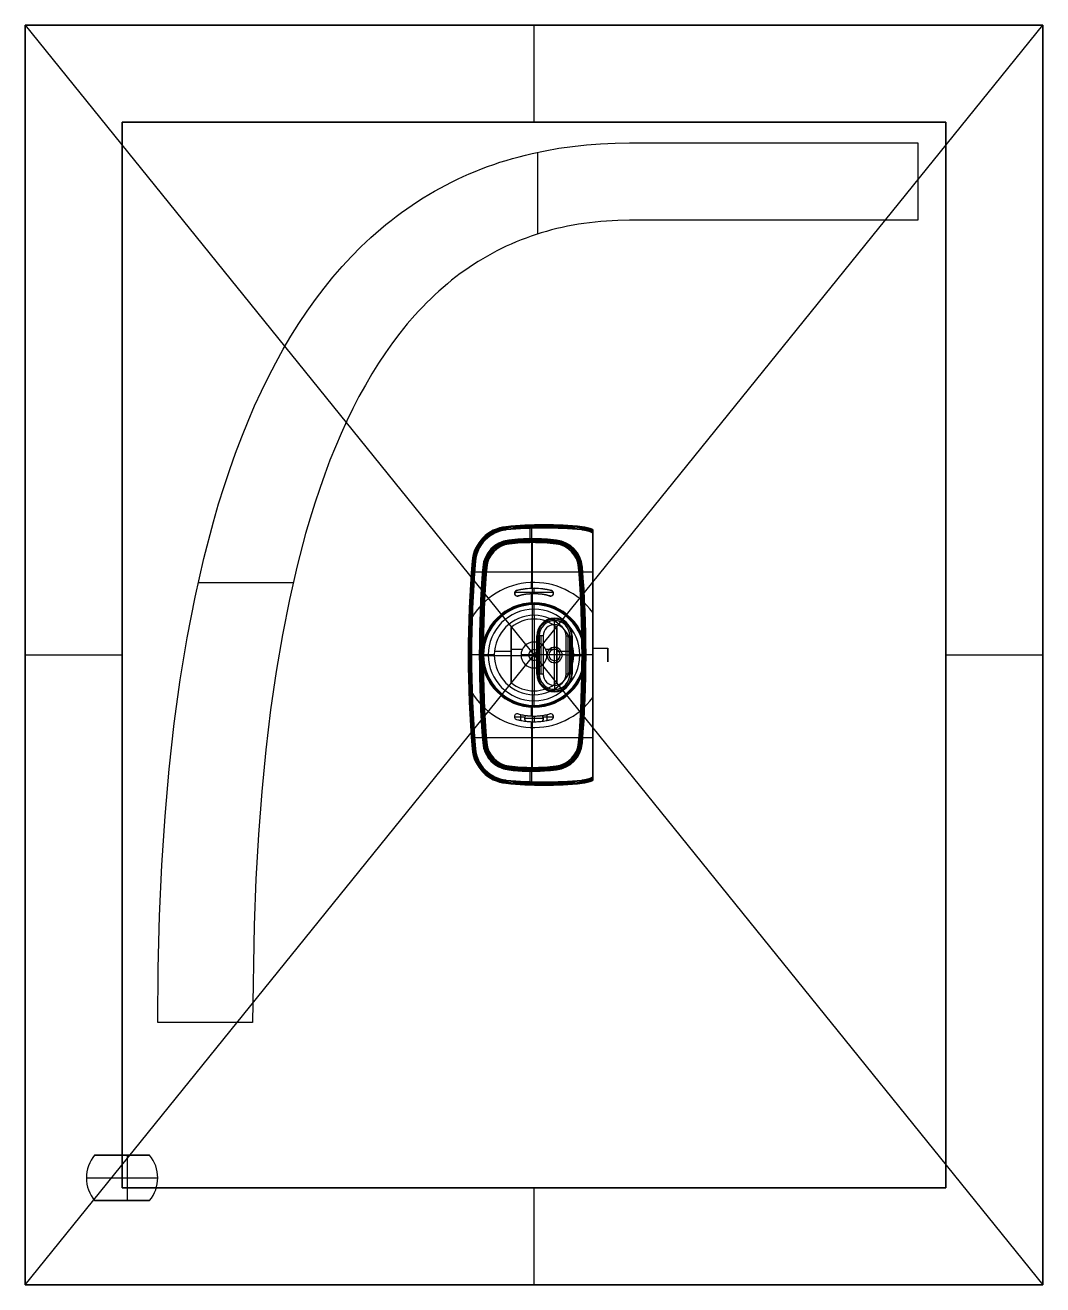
# Model space of a CAD drawing. Extents: x -4423 to 2541, y -1262 to 980.
# Drawn here: x 1529.6 to 1796.3, y -408.1 to -77.9 of the extents above; entities that cross this region are included whole.
import ezdxf

# ---------------------------------------------------------------- set-up
doc = ezdxf.new("R2010")
doc.units = 0
doc.layers.add('CAMERA', color=7, linetype='CONTINUOUS')
doc.layers.add('DEFAULT', color=7, linetype='CONTINUOUS')

msp = doc.modelspace()

# ---------------------------------------------------------------- linework, layer by layer
at = {"layer": 'CAMERA'}
for p, q in [((1763.55, -108.77, 108.93), (1763.55, -129.05, 108.93)), ((1663.94, -132.62, 108.93), (1663.94, -111.2, 108.93)), ((1599.81, -224.04, 108.93), (1574.94, -224.04, 108.93)), ((1678.34, -241.21, 212.55), (1682.33, -241.21, 212.55)), ((1678.34, -243, 183.59), (1678.34, -243, 241.51)), ((1589.19, -339.32, 108.93), (1564.33, -339.32, 108.93))]:
    msp.add_line(p, q, dxfattribs=at)
at = {"layer": 'CAMERA', "color": 253}
for p, q in [((1661.69, -209.82, 217.53), (1661.69, -209.32, 217.53)), ((1661.69, -209.59, 207.53), (1661.69, -209.32, 207.53)), ((1661.95, -212.52, 217.53), (1661.95, -209.82, 217.53)), ((1662.42, -224.01, 207.53), (1662.42, -209.56, 207.53)), ((1678.34, -210.07, 212.53), (1678.34, -275.93, 212.53)), ((1678.34, -211.02, 217.53), (1678.34, -210.47, 217.53)), ((1678.34, -210.76, 207.53), (1678.34, -210.47, 207.53)), ((1678.34, -231.86, 207.53), (1678.34, -210.76, 207.53)), ((1678.34, -274.98, 217.53), (1678.34, -211.02, 217.53)), ((1656.36, -213.13, 217.76), (1656.42, -213.66, 223.8)), ((1662.59, -213.3, 223.8), (1662.59, -212.77, 217.76)), ((1662.59, -272.45, 224.03), (1662.59, -213.55, 224.03)), ((1668.82, -213.13, 217.76), (1668.76, -213.66, 223.8)), ((1649.77, -219.97, 217.76), (1650.3, -220.01, 223.8)), ((1675.41, -219.97, 217.76), (1674.88, -220.01, 223.8)), ((1678.34, -221.26, 207.53), (1647.15, -221.26, 207.53)), ((1662.27, -225.51, 207.53), (1662.27, -224.01, 207.53)), ((1657.83, -226.83, 207.78), (1657.83, -226.83, 207.53)), ((1657.88, -226.83, 207.53), (1657.88, -226.83, 207.78)), ((1667.99, -226.62, 207.53), (1657.91, -226.62, 207.53)), ((1658.14, -226.28, 207.78), (1658.07, -226.28, 207.78)), ((1658.38, -226.11, 207.78), (1658.38, -226.11, 207.53)), ((1658.39, -226.16, 207.78), (1658.39, -226.16, 207.53)), ((1658.58, -227.53, 207.53), (1658.58, -227.53, 207.78)), ((1658.58, -227.58, 207.53), (1658.58, -227.58, 207.78)), ((1658.76, -227.51, 207.53), (1658.76, -227.51, 207.78)), ((1658.77, -227.56, 207.53), (1658.77, -227.56, 207.78)), ((1662.27, -229.32, 207.53), (1662.27, -227.01, 207.53)), ((1662.95, -225.5, 207.78), (1662.95, -225.55, 207.78)), ((1662.95, -225.5, 207.78), (1662.95, -225.5, 207.53)), ((1662.95, -225.55, 207.53), (1662.95, -225.55, 207.78)), ((1662.95, -226.95, 207.53), (1662.95, -225.55, 207.53)), ((1662.95, -226.95, 207.78), (1662.95, -226.95, 207.53)), ((1662.95, -226.95, 207.78), (1662.95, -227, 207.78)), ((1662.95, -227, 207.78), (1662.95, -227, 207.53)), ((1667.13, -227.56, 207.78), (1667.13, -227.56, 207.53)), ((1667.14, -227.51, 207.78), (1667.14, -227.51, 207.53)), ((1667.33, -227.53, 207.53), (1667.33, -227.53, 207.78)), ((1667.33, -227.58, 207.53), (1667.33, -227.58, 207.78)), ((1667.51, -226.16, 207.78), (1667.51, -226.16, 207.53)), ((1667.52, -226.11, 207.53), (1667.52, -226.11, 207.78)), ((1667.83, -226.28, 207.78), (1667.76, -226.28, 207.78)), ((1668.03, -226.83, 207.53), (1668.03, -226.83, 207.78)), ((1668.08, -226.83, 207.78), (1668.08, -226.83, 207.53)), ((1662.95, -229.3, 207.53), (1662.95, -229.55, 207.78)), ((1662.95, -229.8, 207.53), (1662.95, -229.55, 207.78)), ((1662.95, -231, 207.53), (1662.95, -229.8, 207.53)), ((1662.95, -232.6, 207.53), (1662.95, -231, 207.53)), ((1662.95, -232.6, 207.53), (1662.95, -232.6, 207.78)), ((1662.95, -232.6, 207.78), (1662.95, -233.6, 207.78)), ((1662.95, -233.6, 209.05), (1662.95, -233.6, 207.78)), ((1662.95, -233.6, 209.05), (1662.95, -239.6, 209.05)), ((1668.34, -233.6, 223.78), (1668.34, -233.6, 219.03)), ((1668.34, -234, 219.03), (1668.34, -233.6, 219.03)), ((1668.34, -234, 223.83), (1668.34, -234, 219.03)), ((1668.34, -235, 224.83), (1668.34, -234, 223.83)), ((1678.34, -254.14, 207.53), (1678.34, -231.86, 207.53)), ((1656.95, -235.76, 207.78), (1656.95, -250.24, 207.78)), ((1656.95, -235.76, 207.78), (1656.95, -235.76, 209.05)), ((1656.95, -250.24, 209.05), (1656.95, -235.76, 209.05)), ((1656.95, -235.76, 208.41), (1656.95, -250.24, 208.41)), ((1668.34, -241, 224.83), (1668.34, -235, 224.83)), ((1668.95, -250.24, 207.78), (1668.95, -235.76, 207.78)), ((1668.95, -235.76, 209.05), (1668.95, -235.76, 207.78)), ((1668.95, -235.76, 209.05), (1668.95, -250.24, 209.05)), ((1668.95, -235.76, 208.41), (1668.95, -250.24, 208.41)), ((1662.95, -239.6, 209.05), (1662.95, -239.6, 209.55)), ((1662.95, -239.6, 209.55), (1662.95, -241.6, 209.55)), ((1663.69, -248, 224.03), (1663.69, -238, 224.03)), ((1663.94, -238, 219.03), (1663.94, -238, 223.78)), ((1663.94, -238, 219.03), (1663.94, -248, 219.03)), ((1663.94, -248, 223.78), (1663.94, -238, 223.78)), ((1663.94, -238, 221.41), (1663.94, -248, 221.41)), ((1664.34, -248, 219.03), (1664.34, -238, 219.03)), ((1664.34, -238, 219.03), (1664.34, -238, 223.83)), ((1664.34, -238, 223.83), (1664.34, -248, 223.83)), ((1665.34, -238, 224.83), (1664.34, -238, 223.83)), ((1664.34, -238, 221.43), (1664.34, -248, 221.43)), ((1664.84, -248, 224.33), (1664.84, -238, 224.33)), ((1665.34, -238, 224.83), (1665.34, -248, 224.83)), ((1668.34, -241, 229.83), (1668.34, -241, 224.83)), ((1668.34, -241.5, 229.83), (1668.34, -241, 229.83)), ((1671.34, -248, 224.83), (1671.34, -238, 224.83)), ((1671.34, -238, 224.83), (1672.34, -238, 223.83)), ((1671.84, -238, 224.33), (1671.84, -248, 224.33)), ((1672.34, -238, 219.03), (1672.34, -248, 219.03)), ((1672.34, -238, 223.83), (1672.34, -238, 219.03)), ((1672.34, -248, 223.83), (1672.34, -238, 223.83)), ((1672.34, -248, 221.43), (1672.34, -238, 221.43)), ((1672.74, -248, 219.03), (1672.74, -238, 219.03)), ((1672.74, -238, 223.78), (1672.74, -248, 223.78)), ((1672.74, -238, 219.03), (1672.74, -238, 223.78)), ((1672.74, -238, 221.41), (1672.74, -248, 221.41)), ((1672.99, -238, 224.03), (1672.99, -248, 224.03)), ((1646.34, -243.13, 207.53), (1646.08, -243.13, 207.53)), ((1646.58, -243.25, 217.53), (1646.08, -243.25, 217.53)), ((1649.25, -243, 207.53), (1646.34, -243, 207.53)), ((1648.61, -243, 217.53), (1646.58, -243, 217.53)), ((1649.39, -243, 223.8), (1648.86, -243, 217.76)), ((1649.5, -243, 207.78), (1649.25, -243, 207.53)), ((1649.75, -243, 207.53), (1649.5, -243, 207.78)), ((1663.69, -243.18, 224.03), (1649.64, -243.18, 224.03)), ((1650.95, -243, 207.53), (1649.75, -243, 207.53)), ((1652.55, -243, 207.53), (1650.95, -243, 207.53)), ((1652.55, -243, 207.78), (1652.55, -243, 207.53)), ((1656.95, -242.09, 207.78), (1652.59, -242.09, 207.78)), ((1659.85, -241.59, 209.05), (1656.95, -241.59, 209.05)), ((1656.95, -243, 209.05), (1656.95, -243, 207.78)), ((1659.55, -243, 209.55), (1659.55, -243, 209.05)), ((1661.55, -243, 209.55), (1659.55, -243, 209.55)), ((1661.55, -243, 213.55), (1661.55, -243, 209.55)), ((1664.35, -243, 213.55), (1661.55, -243, 213.55)), ((1662.95, -241.6, 209.55), (1662.95, -241.6, 213.55)), ((1662.95, -241.6, 213.55), (1662.95, -244.4, 213.55)), ((1664.34, -243, 219.03), (1663.94, -243, 219.03)), ((1663.94, -243, 223.78), (1663.94, -243, 219.03)), ((1664.34, -243, 219.03), (1664.34, -243, 223.83)), ((1665.34, -243, 224.83), (1664.34, -243, 223.83)), ((1664.35, -243, 213.55), (1664.35, -243, 209.55)), ((1666.35, -243, 209.55), (1664.35, -243, 209.55)), ((1666.34, -243, 224.83), (1665.34, -243, 224.83)), ((1668.95, -241.59, 209.05), (1666.05, -241.59, 209.05)), ((1666.34, -243, 229.83), (1666.34, -243, 224.83)), ((1666.84, -243, 229.83), (1666.34, -243, 229.83)), ((1666.35, -243, 209.55), (1666.35, -243, 209.05)), ((1666.84, -243, 247.53), (1666.84, -243, 229.83)), ((1669.84, -243, 247.53), (1666.84, -243, 247.53)), ((1668.34, -241.5, 247.53), (1668.34, -241.5, 229.83)), ((1668.34, -244.5, 247.53), (1668.34, -241.5, 247.53)), ((1673.31, -242.09, 207.78), (1668.95, -242.09, 207.78)), ((1668.95, -243, 207.78), (1668.95, -243, 209.05)), ((1670.34, -243, 229.83), (1669.84, -243, 229.83)), ((1669.84, -243, 247.53), (1669.84, -243, 229.83)), ((1671.34, -243, 224.83), (1670.34, -243, 224.83)), ((1670.34, -243, 229.83), (1670.34, -243, 224.83)), ((1671.34, -243, 224.83), (1672.34, -243, 223.83)), ((1672.74, -243, 219.03), (1672.34, -243, 219.03)), ((1672.34, -243, 223.83), (1672.34, -243, 219.03)), ((1672.74, -243, 219.03), (1672.74, -243, 223.78)), ((1675.54, -243.18, 224.03), (1672.99, -243.18, 224.03)), ((1673.35, -243, 207.78), (1673.35, -243, 207.53)), ((1674.95, -243, 207.53), (1673.35, -243, 207.53)), ((1676.15, -243, 207.53), (1674.95, -243, 207.53)), ((1675.79, -243, 223.8), (1676.32, -243, 217.76)), ((1676.15, -243, 207.53), (1676.4, -243, 207.78)), ((1676.4, -243, 207.78), (1676.65, -243, 207.53)), ((1678.34, -243, 217.53), (1676.57, -243, 217.53)), ((1678.34, -243, 207.53), (1676.65, -243, 207.53)), ((1678.34, -243, 217.53), (1678.34, -243, 207.53)), ((1662.95, -244.4, 213.55), (1662.95, -244.4, 209.55)), ((1662.95, -244.4, 209.55), (1662.95, -246.4, 209.55)), ((1662.95, -246.4, 209.55), (1662.95, -246.4, 209.05)), ((1662.95, -246.4, 209.05), (1662.95, -252.4, 209.05)), ((1668.34, -244.5, 229.83), (1668.34, -244.5, 247.53)), ((1668.34, -245, 229.83), (1668.34, -244.5, 229.83)), ((1668.34, -245, 224.83), (1668.34, -245, 229.83)), ((1668.34, -251, 224.83), (1668.34, -245, 224.83)), ((1656.95, -250.24, 209.05), (1656.95, -250.24, 207.78)), ((1663.94, -248, 223.78), (1663.94, -248, 219.03)), ((1664.34, -248, 223.83), (1664.34, -248, 219.03)), ((1665.34, -248, 224.83), (1664.34, -248, 223.83)), ((1668.95, -250.24, 207.78), (1668.95, -250.24, 209.05)), ((1672.34, -248, 223.83), (1671.34, -248, 224.83)), ((1672.34, -248, 219.03), (1672.34, -248, 223.83)), ((1672.74, -248, 223.78), (1672.74, -248, 219.03)), ((1662.95, -252.4, 207.78), (1662.95, -252.4, 209.05)), ((1662.95, -252.4, 207.78), (1662.95, -253.4, 207.78)), ((1662.95, -253.4, 207.78), (1662.95, -253.4, 207.53)), ((1662.95, -255, 207.53), (1662.95, -253.4, 207.53)), ((1668.34, -251, 224.83), (1668.34, -252, 223.83)), ((1668.34, -252, 223.83), (1668.34, -252, 219.03)), ((1668.34, -252.4, 219.03), (1668.34, -252, 219.03)), ((1668.34, -252.4, 219.03), (1668.34, -252.4, 223.78)), ((1678.34, -275.24, 207.53), (1678.34, -254.14, 207.53)), ((1662.27, -258.99, 207.53), (1662.27, -256.68, 207.53)), ((1662.95, -256.2, 207.53), (1662.95, -255, 207.53)), ((1662.95, -256.45, 207.78), (1662.95, -256.2, 207.53)), ((1662.95, -256.45, 207.78), (1662.95, -256.7, 207.53)), ((1657.83, -259.17, 207.78), (1657.83, -259.17, 207.53)), ((1660.53, -259.33, 207.78), (1657.84, -259.33, 207.78)), ((1658.38, -259.89, 207.78), (1658.38, -259.89, 207.53)), ((1658.58, -258.42, 207.78), (1658.58, -258.42, 207.53)), ((1658.77, -258.44, 207.78), (1658.77, -258.44, 207.53)), ((1659.47, -260.15, 207.78), (1659.47, -258.62, 207.78)), ((1660.45, -259.66, 208.03), (1660.45, -259.66, 207.78)), ((1665.45, -259.67, 208.03), (1660.45, -259.67, 208.03)), ((1661.12, -260.4, 208.03), (1661.12, -260.4, 207.78)), ((1661.2, -258.91, 208.03), (1661.2, -258.91, 207.78)), ((1661.28, -258.91, 208.03), (1661.28, -258.91, 207.78)), ((1662.27, -261.99, 207.53), (1662.27, -260.49, 207.53)), ((1662.95, -259, 208.03), (1662.95, -259, 207.53)), ((1662.95, -259, 208.03), (1662.95, -260.5, 208.03)), ((1662.95, -260.5, 207.53), (1662.95, -260.5, 208.03)), ((1664.62, -258.91, 207.78), (1664.62, -258.91, 208.03)), ((1664.7, -258.91, 208.03), (1664.7, -258.91, 207.78)), ((1664.78, -260.4, 207.78), (1664.78, -260.4, 208.03)), ((1668.06, -259.33, 207.78), (1665.37, -259.33, 207.78)), ((1665.45, -259.66, 208.03), (1665.45, -259.66, 207.78)), ((1666.43, -260.15, 207.78), (1666.43, -258.62, 207.78)), ((1667.13, -258.44, 207.53), (1667.13, -258.44, 207.78)), ((1667.33, -258.42, 207.78), (1667.33, -258.42, 207.53)), ((1667.52, -259.89, 207.53), (1667.52, -259.89, 207.78)), ((1668.08, -259.17, 207.78), (1668.08, -259.17, 207.53)), ((1662.42, -276.44, 207.53), (1662.42, -261.99, 207.53)), ((1678.34, -264.74, 207.53), (1647.15, -264.74, 207.53)), ((1649.77, -266.03, 217.76), (1650.3, -265.99, 223.8)), ((1675.41, -266.03, 217.76), (1674.88, -265.99, 223.8)), ((1656.42, -272.34, 223.8), (1656.36, -272.87, 217.76)), ((1661.95, -276.18, 217.53), (1661.95, -273.48, 217.53)), ((1662.59, -272.7, 223.8), (1662.59, -273.23, 217.76)), ((1668.82, -272.87, 217.76), (1668.76, -272.34, 223.8)), ((1661.69, -276.68, 217.53), (1661.69, -276.18, 217.53)), ((1661.69, -276.68, 207.53), (1661.69, -276.41, 207.53)), ((1678.34, -275.53, 217.53), (1678.34, -274.98, 217.53)), ((1678.34, -275.53, 207.53), (1678.34, -275.24, 207.53))]:
    msp.add_line(p, q, dxfattribs=at)
at = {"layer": 'CAMERA', "extrusion": (1, 0, 0)}
msp.add_lwpolyline([(-77.91, -15.86), (-78.08, 21.17), (-78.49, 34.05), (-79.13, 46.52), (-80.02, 58.56), (-81.14, 70.18), (-82.5, 81.38), (-84.1, 92.15), (-85.94, 102.51), (-88.02, 112.43), (-90.33, 121.94), (-91.58, 126.54), (-92.89, 131.03), (-94.25, 135.41), (-95.68, 139.69), (-97.16, 143.86), (-98.71, 147.93), (-100.31, 151.89), (-101.98, 155.75), (-103.7, 159.5), (-105.49, 163.14), (-107.33, 166.68), (-109.23, 170.11), (-111.19, 173.44), (-113.22, 176.66), (-115.3, 179.78), (-117.44, 182.79), (-119.64, 185.69), (-121.9, 188.49), (-124.22, 191.19), (-126.6, 193.77), (-129.04, 196.26), (-131.54, 198.63), (-134.1, 200.9), (-135.4, 202), (-136.71, 203.07), (-138.05, 204.11), (-139.39, 205.13), (-140.75, 206.12), (-142.13, 207.08), (-143.52, 208.02), (-144.93, 208.93), (-146.35, 209.82), (-147.78, 210.68), (-149.23, 211.51), (-150.7, 212.31), (-152.18, 213.09), (-153.67, 213.84), (-155.18, 214.57), (-156.71, 215.27), (-158.25, 215.94), (-159.8, 216.59), (-161.37, 217.21), (-162.96, 217.81), (-164.56, 218.37), (-166.17, 218.91), (-169.45, 219.92), (-172.78, 220.82), (-176.17, 221.61), (-179.63, 222.3), (-183.14, 222.88), (-186.71, 223.35), (-190.34, 223.72), (-194.03, 223.99), (-197.78, 224.14), (-201.59, 224.2), (-273.95, 224.2, 0.414214), (-277.12, 221.03), (-277.12, 207.1, 0.414214), (-273.95, 203.92), (-201.59, 203.92), (-200.06, 203.9), (-198.55, 203.86), (-197.05, 203.8), (-195.55, 203.7), (-194.07, 203.58), (-192.61, 203.43), (-191.15, 203.26), (-189.71, 203.06), (-188.28, 202.83), (-186.85, 202.57), (-185.45, 202.29), (-184.05, 201.98), (-182.67, 201.65), (-181.29, 201.29), (-179.93, 200.9), (-178.58, 200.48), (-177.25, 200.04), (-175.92, 199.57), (-174.61, 199.07), (-173.31, 198.55), (-172.02, 198), (-170.74, 197.42), (-169.47, 196.82), (-168.22, 196.19), (-166.98, 195.53), (-165.75, 194.85), (-164.53, 194.14), (-163.32, 193.4), (-162.13, 192.63), (-160.95, 191.84), (-159.78, 191.02), (-158.62, 190.18), (-157.47, 189.31), (-156.34, 188.41), (-155.21, 187.48), (-154.1, 186.53), (-153, 185.55), (-151.92, 184.54), (-150.84, 183.51), (-149.78, 182.45), (-148.73, 181.36), (-147.69, 180.25), (-145.64, 177.94), (-143.65, 175.53), (-141.7, 173.01), (-139.8, 170.38), (-137.95, 167.64), (-136.14, 164.8), (-134.38, 161.84), (-132.67, 158.79), (-131.01, 155.62), (-129.39, 152.35), (-127.82, 148.97), (-126.3, 145.48), (-124.83, 141.88), (-123.41, 138.18), (-122.03, 134.37), (-120.7, 130.45), (-119.42, 126.43), (-116.99, 118.06), (-114.76, 109.26), (-112.72, 100.03), (-110.87, 90.37), (-109.21, 80.28), (-107.74, 69.76), (-106.46, 58.81), (-105.37, 47.44), (-104.47, 35.63), (-103.24, 10.73), (-102.77, -15.89, 0.413283), (-99.59, -19.05), (-81.08, -19.05, 0.415199)], format="xyb", close=True, dxfattribs=at)
at = {"layer": 'CAMERA'}
for points in [[(1564.33, -339.32), (1564.45, -325.14), (1564.81, -311.4), (1565.41, -298.12), (1566.26, -285.29), (1567.35, -272.9), (1568.67, -260.97), (1570.25, -249.49), (1572.06, -238.46), (1574.11, -227.87), (1576.41, -217.74), (1578.94, -208.06), (1580.3, -203.39), (1581.72, -198.83), (1583.2, -194.38), (1584.74, -190.05), (1586.34, -185.83), (1588, -181.72), (1589.72, -177.72), (1591.5, -173.84), (1593.35, -170.07), (1595.25, -166.41), (1597.21, -162.86), (1599.24, -159.43), (1601.32, -156.11), (1603.46, -152.9), (1605.67, -149.81), (1607.93, -146.82), (1610.26, -143.95), (1612.64, -141.19), (1615.09, -138.55), (1617.6, -136.02), (1618.87, -134.79), (1620.16, -133.59), (1621.47, -132.43), (1622.79, -131.29), (1624.13, -130.18), (1625.48, -129.09), (1626.84, -128.04), (1628.23, -127.01), (1629.62, -126.01), (1631.03, -125.04), (1632.46, -124.1), (1633.9, -123.18), (1635.36, -122.3), (1636.83, -121.44), (1638.32, -120.61), (1639.82, -119.8), (1641.34, -119.03), (1642.87, -118.29), (1644.42, -117.57), (1645.98, -116.88), (1647.56, -116.22), (1649.15, -115.58), (1650.76, -114.98), (1652.38, -114.4), (1654.02, -113.85), (1655.68, -113.33), (1657.34, -112.84), (1659.03, -112.38), (1660.73, -111.94), (1662.44, -111.53), (1665.91, -110.8), (1669.45, -110.18), (1673.04, -109.67), (1676.69, -109.28), (1680.41, -109), (1684.18, -108.83), (1688.02, -108.77), (1763.55, -108.77)], [(1763.55, -129.05), (1688.02, -129.05), (1684.95, -129.1), (1681.94, -129.26), (1680.45, -129.37), (1678.97, -129.52), (1677.5, -129.68), (1676.05, -129.87), (1674.61, -130.09), (1673.18, -130.34), (1671.76, -130.61), (1670.36, -130.9), (1668.96, -131.22), (1667.58, -131.57), (1666.21, -131.94), (1664.86, -132.34), (1663.51, -132.76), (1662.18, -133.21), (1660.86, -133.69), (1659.55, -134.19), (1658.25, -134.71), (1656.97, -135.26), (1655.69, -135.84), (1654.43, -136.45), (1653.18, -137.07), (1651.95, -137.73), (1650.72, -138.41), (1649.51, -139.11), (1648.31, -139.85), (1647.12, -140.6), (1645.95, -141.39), (1644.78, -142.19), (1643.63, -143.03), (1642.49, -143.89), (1641.36, -144.77), (1640.25, -145.69), (1639.14, -146.62), (1638.05, -147.59), (1636.97, -148.57), (1635.9, -149.59), (1634.85, -150.63), (1633.8, -151.69), (1632.77, -152.78), (1631.75, -153.9), (1629.75, -156.21), (1627.8, -158.62), (1625.89, -161.14), (1624.03, -163.76), (1622.22, -166.48), (1620.46, -169.3), (1618.75, -172.23), (1617.08, -175.25), (1615.47, -178.39), (1613.9, -181.62), (1612.38, -184.96), (1610.91, -188.4), (1609.48, -191.94), (1608.11, -195.58), (1606.78, -199.33), (1605.5, -203.18), (1604.27, -207.13), (1603.09, -211.19), (1600.87, -219.61), (1598.84, -228.44), (1597.01, -237.68), (1595.37, -247.33), (1593.92, -257.39), (1592.67, -267.86), (1591.6, -278.74), (1590.73, -290.04), (1590.06, -301.74), (1589.58, -313.86), (1589.19, -339.32)]]:
    msp.add_lwpolyline(points, dxfattribs=at)
at = {"layer": 'CAMERA', "extrusion": (1, 0, 0)}
for centre in [(-243, 212.55, 1678.34), (-243, 212.55, 1682.33)]:
    msp.add_circle(centre, 1.79, dxfattribs=at)
at = {"layer": 'CAMERA', "color": 253}
for centre, radius, start, end in [((1656.58, -219.2, 212.53), 9.87, 95.6742, 175.1969), ((1656.58, -219.2, 217.29), 9.75, 95.6742, 175.1969), ((1656.58, -219.2, 207.77), 9.75, 95.6742, 175.1969), ((1656.58, -219.2, 217.53), 9.5, 95.6742, 175.1969), ((1656.58, -219.2, 207.53), 9.5, 95.6742, 175.1969), ((1656.58, -219.2, 207.53), 9.24, 95.6742, 175.1969), ((1656.58, -219.2, 217.53), 9, 95.6742, 175.1969), ((1665.58, -309.79, 212.53), 100.92, 90, 95.6742), ((1665.58, -309.79, 207.77), 100.79, 90, 95.6742), ((1665.58, -309.79, 217.29), 100.79, 90, 95.6742), ((1665.58, -309.79, 217.53), 100.55, 90, 95.6742), ((1665.58, -309.79, 207.53), 100.55, 90, 95.6742), ((1665.58, -309.79, 217.53), 100.55, 90, 95.6742), ((1665.58, -309.79, 207.53), 100.28, 84.3258, 95.6742), ((1665.58, -309.79, 217.53), 100.05, 84.3258, 95.6742), ((1665.58, -309.79, 212.53), 100.92, 84.3258, 90), ((1665.58, -309.79, 207.77), 100.79, 84.3258, 90), ((1665.58, -309.79, 217.29), 100.79, 84.3258, 90), ((1665.58, -309.79, 207.53), 100.55, 84.3258, 90), ((1665.58, -309.79, 217.53), 100.55, 84.3258, 90), ((1665.58, -309.79, 207.53), 100.55, 84.3258, 90), ((1665.58, -309.79, 217.53), 100.55, 84.3258, 90), ((1674.58, -219.2, 217.53), 9, 65.3048, 84.3258), ((1674.58, -219.2, 207.53), 9.24, 65.98, 84.3258), ((1674.58, -219.2, 217.53), 9.5, 66.6839, 84.3258), ((1674.58, -219.2, 207.53), 9.5, 66.6839, 84.3258), ((1674.58, -219.2, 217.53), 9.5, 66.6839, 84.3258), ((1674.58, -219.2, 217.29), 9.75, 67.3148, 84.3258), ((1674.58, -219.2, 207.77), 9.75, 67.3148, 84.3258), ((1674.58, -219.2, 212.53), 9.87, 67.6074, 84.3258), ((1657.23, -220.56, 217.53), 7.73, 96.6892, 175.4612), ((1657.23, -220.56, 217.76), 7.48, 96.6892, 175.4612), ((1657.23, -220.56, 220.78), 7.22, 96.6892, 175.4612), ((1657.23, -220.56, 223.8), 6.95, 96.6892, 175.4612), ((1657.23, -220.56, 224.03), 6.7, 96.6892, 175.4612), ((1657.23, -220.56, 224.03), 6.7, 96.6892, 175.4612), ((1662.59, -266.27, 217.53), 53.75, 90, 96.6892), ((1662.59, -266.27, 217.76), 53.5, 90, 96.6892), ((1662.59, -266.27, 220.78), 53.24, 90, 96.6892), ((1662.59, -266.27, 223.8), 52.97, 90, 96.6892), ((1662.59, -266.27, 224.03), 52.72, 90, 96.6892), ((1662.59, -266.27, 217.53), 53.75, 83.3108, 90), ((1662.59, -266.27, 217.53), 53.75, 83.3108, 90), ((1662.59, -266.27, 217.76), 53.5, 83.3108, 90), ((1662.59, -266.27, 220.78), 53.24, 83.3108, 90), ((1662.59, -266.27, 223.8), 52.97, 83.3108, 90), ((1662.59, -266.27, 224.03), 52.72, 83.3108, 90), ((1667.95, -220.56, 224.03), 6.7, 4.5388, 83.3108), ((1667.95, -220.56, 223.8), 6.95, 4.5388, 83.3108), ((1667.95, -220.56, 220.78), 7.22, 4.5388, 83.3108), ((1667.95, -220.56, 217.76), 7.48, 4.5388, 83.3108), ((1667.95, -220.56, 217.53), 7.73, 4.5388, 83.3108), ((1939.87, -243, 212.53), 294.16, 175.1969, 184.8031), ((1939.87, -243, 217.29), 294.04, 175.1969, 184.8031), ((1939.87, -243, 207.77), 294.04, 175.1969, 184.8031), ((1939.87, -243, 217.53), 293.79, 175.1969, 184.8031), ((1939.87, -243, 207.53), 293.79, 175.1969, 184.8031), ((1939.87, -243, 217.53), 293.79, 175.1969, 184.8031), ((1939.87, -243, 207.53), 293.79, 175.1969, 181.601), ((1939.87, -243, 207.53), 293.52, 175.1969, 178.1445), ((1939.87, -243, 217.53), 293.29, 175.1969, 184.8031), ((1939.87, -243, 217.53), 291.26, 175.4612, 184.5388), ((1939.87, -243, 217.76), 291.01, 175.4612, 184.5388), ((1939.87, -243, 220.78), 290.74, 175.4612, 184.5388), ((1939.87, -243, 223.8), 290.48, 175.4612, 184.5388), ((1939.87, -243, 224.03), 290.23, 175.4612, 184.5388), ((1385.31, -243, 224.03), 290.23, 355.4612, 4.5388), ((1385.31, -243, 223.8), 290.48, 355.4612, 4.5388), ((1385.31, -243, 220.78), 290.74, 355.4612, 4.5388), ((1385.31, -243, 217.76), 291.01, 355.4612, 4.5388), ((1385.31, -243, 217.53), 291.26, 355.4612, 4.5388), ((1662.95, -243, 207.53), 19, 35.8837, 149.9858), ((1658.58, -226.83, 207.78), 0.75, 105.1409, 270), ((1658.58, -226.83, 207.53), 0.75, 105.1409, 270), ((1658.58, -226.83, 207.66), 0.75, 105.1409, 270), ((1658.58, -226.83, 207.53), 0.7, 105.1409, 285.1409), ((1658.58, -226.83, 207.78), 0.7, 105.1409, 285.1409), ((1658.58, -226.83, 207.66), 0.7, 105.1409, 285.1409), ((1662.95, -243, 207.53), 17.5, 74.8591, 105.1409), ((1662.95, -243, 207.78), 17.5, 74.8591, 105.1409), ((1662.95, -243, 207.66), 17.5, 74.8591, 105.1409), ((1662.95, -243, 207.53), 17.45, 90, 105.1409), ((1662.95, -243, 207.78), 17.45, 90, 105.1409), ((1662.95, -243, 207.66), 17.45, 90, 105.1409), ((1658.58, -226.83, 207.78), 0.75, 270, 285.1409), ((1658.58, -226.83, 207.53), 0.75, 270, 285.1409), ((1658.58, -226.83, 207.66), 0.75, 270, 285.1409), ((1662.95, -243, 207.53), 16.05, 90, 105.1409), ((1662.95, -243, 207.78), 16.05, 90, 105.1409), ((1662.95, -243, 207.66), 16.05, 90, 105.1409), ((1662.95, -243, 207.53), 16, 74.8591, 105.1409), ((1662.95, -243, 207.78), 16, 74.8591, 105.1409), ((1662.95, -243, 207.66), 16, 74.8591, 105.1409), ((1662.95, -243, 207.53), 17.45, 74.8591, 90), ((1662.95, -243, 207.78), 17.45, 74.8591, 90), ((1662.95, -243, 207.66), 17.45, 74.8591, 90), ((1662.95, -243, 207.53), 16.05, 74.8591, 90), ((1662.95, -243, 207.78), 16.05, 74.8591, 90), ((1662.95, -243, 207.66), 16.05, 74.8591, 90), ((1667.33, -226.83, 207.78), 0.75, 254.8591, 270), ((1667.33, -226.83, 207.53), 0.75, 254.8591, 270), ((1667.33, -226.83, 207.66), 0.75, 254.8591, 270), ((1667.33, -226.83, 207.53), 0.7, 254.8591, 74.8591), ((1667.33, -226.83, 207.78), 0.7, 254.8591, 74.8591), ((1667.33, -226.83, 207.66), 0.7, 254.8591, 74.8591), ((1667.33, -226.83, 207.78), 0.75, 270, 74.8591), ((1667.33, -226.83, 207.53), 0.75, 270, 74.8591), ((1667.33, -226.83, 207.66), 0.75, 270, 74.8591), ((1662.95, -243, 207.53), 13.7, 90, 270), ((1662.95, -243, 207.78), 13.45, 90, 270), ((1662.95, -243, 207.53), 13.2, 90, 270), ((1662.95, -243, 207.53), 12, 90, 270), ((1662.95, -243, 207.53), 13.7, 270, 90), ((1662.95, -243, 207.78), 13.45, 270, 90), ((1662.95, -243, 207.53), 13.2, 270, 90), ((1662.95, -243, 207.53), 12, 270, 90), ((1939.87, -243, 207.53), 293.52, 178.1445, 181.8555), ((1662.95, -243, 207.78), 10.4, 90, 270), ((1662.95, -243, 207.53), 10.4, 90, 270), ((1662.95, -243, 207.66), 10.4, 90, 270), ((1662.95, -243, 207.78), 9.4, 50.335, 129.665), ((1662.95, -243, 209.05), 9.4, 50.335, 129.665), ((1662.95, -243, 208.41), 9.4, 50.335, 129.665), ((1662.95, -243, 207.78), 10.4, 270, 90), ((1662.95, -243, 207.53), 10.4, 270, 90), ((1662.95, -243, 207.66), 10.4, 270, 90), ((1668.34, -238, 224.03), 4.65, 90, 180), ((1668.34, -238, 219.03), 4.4, 90, 180), ((1668.34, -238, 223.78), 4.4, 90, 180), ((1668.34, -238, 221.41), 4.4, 90, 180), ((1668.34, -238, 223.83), 4, 0, 180), ((1668.34, -238, 219.03), 4, 0, 180), ((1668.34, -238, 221.43), 4, 0, 180), ((1668.34, -238, 224.03), 4.65, 0, 90), ((1668.34, -238, 223.78), 4.4, 0, 90), ((1668.34, -238, 219.03), 4.4, 0, 90), ((1668.34, -238, 221.41), 4.4, 0, 90), ((1668.34, -238, 224.83), 3, 0, 180), ((1662.95, -243, 209.55), 3.4, 90, 270), ((1662.95, -243, 209.05), 3.4, 90, 270), ((1662.95, -243, 209.3), 3.4, 90, 270), ((1662.95, -243, 209.55), 3.4, 270, 90), ((1662.95, -243, 209.05), 3.4, 270, 90), ((1662.95, -243, 209.3), 3.4, 270, 90), ((1668.34, -243, 229.83), 2, 90, 270), ((1668.34, -243, 224.83), 2, 90, 270), ((1668.34, -243, 227.33), 2, 90, 270), ((1668.34, -243, 229.83), 2, 270, 90), ((1668.34, -243, 224.83), 2, 270, 90), ((1668.34, -243, 227.33), 2, 270, 90), ((1662.95, -243, 213.55), 1.4, 90, 270), ((1662.95, -243, 209.55), 1.4, 90, 270), ((1662.95, -243, 211.55), 1.4, 90, 270), ((1662.95, -243, 213.55), 1.4, 270, 90), ((1662.95, -243, 209.55), 1.4, 270, 90), ((1662.95, -243, 211.55), 1.4, 270, 90), ((1668.34, -243, 247.53), 1.5, 90, 270), ((1668.34, -243, 229.83), 1.5, 90, 270), ((1668.34, -243, 238.68), 1.5, 90, 270), ((1668.34, -243, 247.53), 1.5, 270, 90), ((1668.34, -243, 229.83), 1.5, 270, 90), ((1668.34, -243, 238.68), 1.5, 270, 90), ((1662.95, -243, 209.05), 9.4, 230.335, 270), ((1662.95, -243, 207.78), 9.4, 230.335, 270), ((1662.95, -243, 208.41), 9.4, 230.335, 270), ((1662.95, -243, 209.05), 9.4, 270, 309.665), ((1662.95, -243, 207.78), 9.4, 270, 309.665), ((1662.95, -243, 208.41), 9.4, 270, 309.665), ((1668.34, -248, 224.03), 4.65, 180, 0), ((1668.34, -248, 224.03), 4.65, 180, 0), ((1668.34, -248, 223.78), 4.4, 180, 0), ((1668.34, -248, 219.03), 4.4, 180, 0), ((1668.34, -248, 221.41), 4.4, 180, 0), ((1668.34, -248, 223.83), 4, 180, 270), ((1668.34, -248, 219.03), 4, 180, 270), ((1668.34, -248, 221.43), 4, 180, 270), ((1668.34, -248, 224.83), 3, 180, 270), ((1668.34, -248, 224.83), 3, 270, 0), ((1668.34, -248, 223.83), 4, 270, 0), ((1668.34, -248, 219.03), 4, 270, 0), ((1668.34, -248, 221.43), 4, 270, 0), ((1662.95, -243, 207.53), 19, 210.0142, 324.1163), ((1939.87, -243, 207.53), 293.52, 181.8555, 184.8031), ((1658.58, -259.17, 207.53), 0.75, 74.8591, 254.8591), ((1658.58, -259.17, 207.78), 0.75, 74.8591, 254.8591), ((1658.58, -259.17, 207.66), 0.75, 74.8591, 254.8591), ((1662.95, -243, 207.53), 17.5, 254.8591, 270), ((1662.95, -243, 207.78), 17.5, 254.8591, 264.0029), ((1662.95, -243, 207.78), 17.5, 254.8591, 270), ((1662.95, -243, 207.78), 16, 254.8591, 264.0029), ((1662.95, -243, 207.53), 16, 254.8591, 270), ((1661.2, -259.66, 207.78), 0.75, 84.0029, 264.0029), ((1661.2, -259.66, 208.03), 0.75, 84.0029, 264.0029), ((1661.2, -259.66, 207.91), 0.75, 84.0029, 264.0029), ((1662.95, -243, 208.03), 17.5, 264.0029, 270), ((1662.95, -243, 208.03), 16, 264.0029, 270), ((1662.95, -243, 207.78), 16, 264.0029, 270), ((1662.95, -243, 207.53), 16, 270, 285.1409), ((1662.95, -243, 207.78), 16, 270, 285.1409), ((1662.95, -243, 208.03), 16, 270, 275.9971), ((1662.95, -243, 207.53), 17.5, 270, 285.1409), ((1662.95, -243, 207.78), 17.5, 270, 285.1409), ((1662.95, -243, 208.03), 17.5, 270, 275.9971), ((1662.95, -243, 207.78), 16, 275.9971, 285.1409), ((1664.7, -259.66, 207.78), 0.75, 275.9971, 95.9971), ((1664.7, -259.66, 208.03), 0.75, 275.9971, 95.9971), ((1664.7, -259.66, 207.91), 0.75, 275.9971, 95.9971), ((1662.95, -243, 207.78), 17.5, 275.9971, 285.1409), ((1667.33, -259.17, 207.53), 0.75, 285.1409, 105.1409), ((1667.33, -259.17, 207.78), 0.75, 285.1409, 105.1409), ((1667.33, -259.17, 207.66), 0.75, 285.1409, 105.1409), ((1657.23, -265.44, 217.53), 7.73, 184.5388, 263.3108), ((1657.23, -265.44, 217.53), 7.73, 184.5388, 249.6565), ((1657.23, -265.44, 217.76), 7.48, 184.5388, 263.3108), ((1657.23, -265.44, 220.78), 7.22, 184.5388, 263.3108), ((1657.23, -265.44, 223.8), 6.95, 184.5388, 263.3108), ((1657.23, -265.44, 224.03), 6.7, 184.5388, 263.3108), ((1667.95, -265.44, 224.03), 6.7, 276.6892, 355.4612), ((1667.95, -265.44, 224.03), 6.7, 276.6892, 351.3153), ((1667.95, -265.44, 223.8), 6.95, 276.6892, 355.4612), ((1667.95, -265.44, 220.78), 7.22, 276.6892, 355.4612), ((1667.95, -265.44, 217.76), 7.48, 276.6892, 355.4612), ((1667.95, -265.44, 217.53), 7.73, 276.6892, 355.4612), ((1656.58, -266.8, 212.53), 9.87, 184.8031, 264.3258), ((1656.58, -266.8, 217.29), 9.75, 184.8031, 264.3258), ((1656.58, -266.8, 207.77), 9.75, 184.8031, 264.3258), ((1656.58, -266.8, 217.53), 9.5, 184.8031, 264.3258), ((1656.58, -266.8, 207.53), 9.5, 184.8031, 264.3258), ((1656.58, -266.8, 207.53), 9.24, 184.8031, 264.3258), ((1656.58, -266.8, 217.53), 9, 184.8031, 264.3258), ((1657.23, -265.44, 224.03), 6.7, 249.5045, 263.3108), ((1662.59, -219.73, 217.53), 53.75, 263.3108, 276.6892), ((1662.59, -219.73, 217.53), 53.75, 263.3108, 273.3446), ((1662.59, -219.73, 217.76), 53.5, 263.3108, 276.6892), ((1662.59, -219.73, 220.78), 53.24, 263.3108, 276.6892), ((1662.59, -219.73, 223.8), 52.97, 263.3108, 276.6892), ((1662.59, -219.73, 224.03), 52.72, 263.3108, 276.6892), ((1665.58, -176.21, 212.53), 100.92, 264.3258, 270), ((1665.58, -176.21, 207.77), 100.79, 264.3258, 270), ((1665.58, -176.21, 217.29), 100.79, 264.3258, 270), ((1665.58, -176.21, 217.53), 100.55, 264.3258, 275.6742), ((1665.58, -176.21, 207.53), 100.55, 264.3258, 275.6742), ((1665.58, -176.21, 217.53), 100.55, 264.3258, 275.6742), ((1665.58, -176.21, 207.53), 100.55, 264.3258, 275.6742), ((1665.58, -176.21, 207.53), 100.28, 264.3258, 275.6742), ((1665.58, -176.21, 217.53), 100.05, 264.3258, 275.6742), ((1665.58, -176.21, 217.29), 100.79, 270, 275.6742), ((1665.58, -176.21, 207.77), 100.79, 270, 275.6742), ((1665.58, -176.21, 212.53), 100.92, 270, 275.6742), ((1674.58, -266.8, 217.53), 9, 275.6742, 294.6952), ((1674.58, -266.8, 207.53), 9.24, 275.6742, 294.02), ((1674.58, -266.8, 217.53), 9.5, 275.6742, 293.3161), ((1674.58, -266.8, 207.53), 9.5, 275.6742, 293.3161), ((1674.58, -266.8, 217.29), 9.75, 275.6742, 292.6852), ((1674.58, -266.8, 207.77), 9.75, 275.6742, 292.6852), ((1674.58, -266.8, 212.53), 9.87, 275.6742, 292.3926), ((1674.58, -266.8, 207.53), 9.5, 290.4824, 293.3161), ((1674.58, -266.8, 217.53), 9.5, 291.1109, 293.3161)]:
    msp.add_arc(centre, radius, start, end, dxfattribs=at)
at = {"layer": 'CAMERA', "color": 253, "extrusion": (0.9951, 0.098871, -3.84848e-15)}
msp.add_arc((-466.02, 212.53, 1626.79), 93.98, 357.0952, 2.9048, dxfattribs=at)
at = {"layer": 'CAMERA', "color": 253, "extrusion": (0.9951, 0.098871, -9.17755e-15)}
msp.add_arc((-372.41, 217.28, 1626.79), 0.25, 2.9048, 90, dxfattribs=at)
at = {"layer": 'CAMERA', "color": 253, "extrusion": (0.9951, 0.098871, 1.62536e-13)}
msp.add_arc((-372.41, 207.78, 1626.79), 0.25, 270, 357.0952, dxfattribs=at)
at = {"layer": 'CAMERA', "color": 253, "extrusion": (1, 7.77156e-16, -2.22045e-16)}
for centre, radius, start, end in [((-302.86, 212.53, 1665.58), 93.98, 357.0952, 2.9048), ((-233.35, 223.78, 1668.34), 0.25, 90, 180), ((-183.14, 212.53, 1665.58), 93.98, 177.0952, 182.9048)]:
    msp.add_arc(centre, radius, start, end, dxfattribs=at)
at = {"layer": 'CAMERA', "color": 253, "extrusion": (1, -2.09452e-14, 8.80205e-16)}
msp.add_arc((-209.25, 207.78, 1665.58), 0.25, 270, 357.0952, dxfattribs=at)
at = {"layer": 'CAMERA', "color": 253, "extrusion": (1, 4.43219e-14, 1.98753e-15)}
msp.add_arc((-209.25, 217.28, 1665.58), 0.25, 2.9048, 90, dxfattribs=at)
at = {"layer": 'CAMERA', "color": 253, "extrusion": (0.9951, -0.098871, -3.74041e-14)}
msp.add_arc((-43.05, 207.78, 1688.05), 0.25, 270, 357.0952, dxfattribs=at)
at = {"layer": 'CAMERA', "color": 253, "extrusion": (0.9951, -0.098871, 1.26703e-13)}
msp.add_arc((-43.05, 217.28, 1688.05), 0.25, 2.9048, 90, dxfattribs=at)
at = {"layer": 'CAMERA', "color": 253, "extrusion": (0.9951, -0.098871, -2.39912e-15)}
msp.add_arc((-136.66, 212.53, 1688.05), 93.98, 357.0952, 2.9048, dxfattribs=at)
at = {"layer": 'CAMERA', "color": 253, "extrusion": (1, 0, 0)}
for centre, radius, start, end in [((-296.88, 212.53, 1678.34), 86.81, 356.8551, 3.1449), ((-210.46, 207.79, 1678.34), 0.263, 267.9166, 354.4545), ((-210.46, 217.27, 1678.34), 0.263, 5.5427, 92.0861), ((-275.54, 217.27, 1678.34), 0.263, 87.9166, 174.4545), ((-275.54, 207.79, 1678.34), 0.263, 185.5427, 272.0861), ((-189.12, 212.53, 1678.34), 86.81, 176.8551, 183.1449)]:
    msp.add_arc(centre, radius, start, end, dxfattribs=at)
at = {"layer": 'CAMERA', "color": 253, "extrusion": (0.993193, 0.116483, -5.32734e-15)}
msp.add_arc((-404.37, 217.78, 1620.26), 0.25, 185, 270, dxfattribs=at)
at = {"layer": 'CAMERA', "color": 253, "extrusion": (0.993193, 0.116483, -1.77169e-14)}
msp.add_arc((-405.4, 223.78, 1620.26), 0.25, 5, 90, dxfattribs=at)
at = {"layer": 'CAMERA', "color": 253, "extrusion": (1, -3.85521e-14, -3.04201e-15)}
msp.add_arc((-212.52, 217.78, 1662.59), 0.25, 185, 270, dxfattribs=at)
at = {"layer": 'CAMERA', "color": 253, "extrusion": (1, -1.18644e-14, -1.32804e-15)}
msp.add_arc((-213.55, 223.78, 1662.59), 0.25, 5, 90, dxfattribs=at)
at = {"layer": 'CAMERA', "color": 253, "extrusion": (0.993193, -0.116483, 4.49545e-14)}
msp.add_arc((-18.07, 223.78, 1682.29), 0.25, 5, 90, dxfattribs=at)
at = {"layer": 'CAMERA', "color": 253, "extrusion": (0.993193, -0.116483, 2.53495e-14)}
msp.add_arc((-17.04, 217.78, 1682.29), 0.25, 185, 270, dxfattribs=at)
at = {"layer": 'CAMERA', "color": 253, "extrusion": (0.083732, 0.996488, 3.22051e-15)}
msp.add_arc((-1753.23, 212.53, -79.72), 93.98, 0, 2.9048, dxfattribs=at)
at = {"layer": 'CAMERA', "color": 253, "extrusion": (0.083732, 0.996488, -2.95148e-15)}
msp.add_arc((-1753.23, 212.53, -79.72), 93.98, 357.0952, 360, dxfattribs=at)
at = {"layer": 'CAMERA', "color": 253, "extrusion": (0.083732, 0.996488, -5.02031e-13)}
msp.add_arc((-1659.62, 217.28, -79.72), 0.25, 2.9048, 90, dxfattribs=at)
at = {"layer": 'CAMERA', "color": 253, "extrusion": (0.083732, 0.996488, 1.77395e-14)}
msp.add_arc((-1659.62, 207.78, -79.72), 0.25, 270, 357.0952, dxfattribs=at)
at = {"layer": 'CAMERA', "color": 253, "extrusion": (0.079134, 0.996864, 1.59456e-14)}
msp.add_arc((-1661.76, 217.78, -88.73), 0.25, 185, 270, dxfattribs=at)
at = {"layer": 'CAMERA', "color": 253, "extrusion": (0.079134, 0.996864, -4.54057e-13)}
msp.add_arc((-1662.78, 223.78, -88.73), 0.25, 5, 90, dxfattribs=at)
at = {"layer": 'CAMERA', "color": 253, "extrusion": (-0.079134, 0.996864, 5.24554e-14)}
msp.add_arc((-1651.97, 223.78, -351.86), 0.25, 90, 175, dxfattribs=at)
at = {"layer": 'CAMERA', "color": 253, "extrusion": (-0.079134, 0.996864, 2.9558e-13)}
msp.add_arc((-1652.99, 217.78, -351.86), 0.25, 270, 355, dxfattribs=at)
at = {"layer": 'CAMERA', "color": 253, "extrusion": (4.86278e-15, 1, 2.81997e-15)}
msp.add_arc((-1663.69, 223.78, -238), 0.25, 90, 180, dxfattribs=at)
at = {"layer": 'CAMERA', "color": 253, "extrusion": (4.86278e-15, 1, -5.63993e-15)}
msp.add_arc((-1672.99, 223.78, -238), 0.25, 0, 90, dxfattribs=at)
at = {"layer": 'CAMERA', "color": 253, "extrusion": (-7.77156e-16, 1, -2.22045e-16)}
for centre, radius, start, end in [((-1739.69, 212.53, -243), 93.98, 0, 2.9048), ((-1739.69, 212.53, -243), 93.98, 357.0952, 0), ((-1646.08, 217.28, -243), 0.25, 2.9048, 90), ((-1646.08, 207.78, -243), 0.25, 270, 357.0952), ((-1648.61, 217.78, -243), 0.25, 185, 270), ((-1649.64, 223.78, -243), 0.25, 5, 90)]:
    msp.add_arc(centre, radius, start, end, dxfattribs=at)
at = {"layer": 'CAMERA', "color": 253, "extrusion": (0, 1, 0)}
for centre, start, end in [((-1663.69, 223.78, -243), 90, 180), ((-1672.99, 223.78, -243), 0, 90)]:
    msp.add_arc(centre, 0.25, start, end, dxfattribs=at)
at = {"layer": 'CAMERA', "color": 253, "extrusion": (-7.77156e-16, 1, 2.22045e-16)}
for centre, start, end in [((-1675.54, 223.78, -243), 90, 175), ((-1676.57, 217.78, -243), 270, 355)]:
    msp.add_arc(centre, 0.25, start, end, dxfattribs=at)
at = {"layer": 'CAMERA', "color": 253, "extrusion": (-3.59712e-15, 1, -2.81997e-15)}
msp.add_arc((-1663.69, 223.78, -248), 0.25, 90, 180, dxfattribs=at)
at = {"layer": 'CAMERA', "color": 253, "extrusion": (-9.23706e-15, 1, 5.63993e-15)}
msp.add_arc((-1672.99, 223.78, -248), 0.25, 0, 90, dxfattribs=at)
at = {"layer": 'CAMERA', "color": 253, "extrusion": (1, 7.77156e-16, 2.22045e-16)}
for centre, start, end in [((-252.65, 223.78, 1668.34), 0, 90), ((-272.45, 223.78, 1662.59), 90, 175), ((-273.48, 217.78, 1662.59), 270, 355), ((-276.75, 217.28, 1665.58), 90, 177.0952), ((-276.75, 207.78, 1665.58), 182.9048, 270)]:
    msp.add_arc(centre, 0.25, start, end, dxfattribs=at)
at = {"layer": 'CAMERA', "color": 253, "extrusion": (-0.079134, 0.996864, -1.99494e-13)}
msp.add_arc((-1623.3, 217.78, -395.75), 0.25, 185, 270, dxfattribs=at)
at = {"layer": 'CAMERA', "color": 253, "extrusion": (-0.079134, 0.996864, -8.42876e-14)}
msp.add_arc((-1624.32, 223.78, -395.75), 0.25, 5, 90, dxfattribs=at)
at = {"layer": 'CAMERA', "color": 253, "extrusion": (0.079134, 0.996864, 6.15219e-13)}
msp.add_arc((-1690.43, 223.78, -132.61), 0.25, 90, 175, dxfattribs=at)
at = {"layer": 'CAMERA', "color": 253, "extrusion": (0.079134, 0.996864, 3.90564e-14)}
msp.add_arc((-1691.45, 217.78, -132.61), 0.25, 270, 355, dxfattribs=at)
at = {"layer": 'CAMERA', "color": 253, "extrusion": (-0.083732, 0.996488, -5.89442e-14)}
msp.add_arc((-1712.53, 212.53, -404.58), 93.98, 357.0952, 360, dxfattribs=at)
at = {"layer": 'CAMERA', "color": 253, "extrusion": (-0.083732, 0.996488, 5.88563e-14)}
msp.add_arc((-1712.53, 212.53, -404.58), 93.98, 0, 2.9048, dxfattribs=at)
at = {"layer": 'CAMERA', "color": 253, "extrusion": (-0.083732, 0.996488, -5.02055e-14)}
msp.add_arc((-1618.92, 217.28, -404.58), 0.25, 2.9048, 90, dxfattribs=at)
at = {"layer": 'CAMERA', "color": 253, "extrusion": (-0.083732, 0.996488, -5.02109e-13)}
msp.add_arc((-1618.92, 207.78, -404.58), 0.25, 270, 357.0952, dxfattribs=at)
at = {"layer": 'CAMERA', "color": 253, "extrusion": (0.993193, -0.116483, 2.44676e-14)}
msp.add_arc((-78.32, 217.78, 1676.87), 0.25, 270, 355, dxfattribs=at)
at = {"layer": 'CAMERA', "color": 253, "extrusion": (0.993193, -0.116483, 2.28774e-14)}
msp.add_arc((-77.29, 223.78, 1676.87), 0.25, 90, 175, dxfattribs=at)
at = {"layer": 'CAMERA', "color": 253, "extrusion": (0.993193, 0.116483, -7.58517e-15)}
msp.add_arc((-464.62, 223.78, 1625.68), 0.25, 90, 175, dxfattribs=at)
at = {"layer": 'CAMERA', "color": 253, "extrusion": (0.993193, 0.116483, -1.77041e-13)}
msp.add_arc((-465.65, 217.78, 1625.68), 0.25, 270, 355, dxfattribs=at)
at = {"layer": 'CAMERA', "color": 253, "extrusion": (0.9951, -0.098871, 6.85216e-16)}
msp.add_arc((-17.6, 212.53, 1674.84), 93.98, 177.0952, 182.9048, dxfattribs=at)
at = {"layer": 'CAMERA', "color": 253, "extrusion": (0.9951, -0.098871, -1.44854e-13)}
msp.add_arc((-111.21, 217.28, 1674.84), 0.25, 90, 177.0952, dxfattribs=at)
at = {"layer": 'CAMERA', "color": 253, "extrusion": (0.9951, -0.098871, -1.70579e-14)}
msp.add_arc((-111.21, 207.78, 1674.84), 0.25, 182.9048, 270, dxfattribs=at)
at = {"layer": 'CAMERA', "color": 253, "extrusion": (0.9951, 0.098871, -4.74219e-14)}
msp.add_arc((-440.57, 217.28, 1640), 0.25, 90, 177.0952, dxfattribs=at)
at = {"layer": 'CAMERA', "color": 253, "extrusion": (0.9951, 0.098871, -4.18016e-14)}
msp.add_arc((-440.57, 207.78, 1640), 0.25, 182.9048, 270, dxfattribs=at)
at = {"layer": 'CAMERA', "color": 253, "extrusion": (0.9951, 0.098871, -1.96024e-15)}
msp.add_arc((-346.96, 212.53, 1640), 93.98, 177.0952, 182.9048, dxfattribs=at)
at = {"layer": 'DEFAULT'}
for p, q in [((1529.6, -408.1, -6.35), (1796.3, -77.9, -6.35)), ((1529.6, -77.9, -6.35), (1796.3, -408.1, -6.35)), ((1796.3, -77.9, -6.35), (1529.6, -77.9, -6.35)), ((1529.6, -77.9, -6.35), (1529.6, -77.9, -3.17)), ((1796.3, -77.9, -3.17), (1529.6, -77.9, -3.17)), ((1529.6, -77.9, -6.35), (1529.6, -408.1, -6.35)), ((1529.6, -77.9, -3.17), (1529.6, -408.1, -3.17)), ((1529.6, -77.9, -3.17), (1529.6, -408.1, -3.17)), ((1796.3, -77.9, -3.17), (1529.6, -77.9, -3.17)), ((1529.6, -77.9, -3.17), (1529.6, -408.1, -3.17)), ((1796.3, -77.9, -3.17), (1529.6, -77.9, -3.17)), ((1796.3, -77.9), (1529.6, -77.9)), ((1529.6, -77.9), (1529.6, -77.9, -3.17)), ((1529.6, -77.9), (1529.6, -408.1)), ((1529.6, -77.9, -1.59), (1796.3, -77.9, -1.59)), ((1529.6, -408.1, -1.59), (1529.6, -77.9, -1.59)), ((1662.95, -103.3, -3.17), (1662.95, -77.9, -3.17)), ((1662.95, -103.3, -3.17), (1662.95, -77.9, -3.17)), ((1662.95, -77.9, -3.17), (1662.95, -77.9)), ((1662.95, -103.3), (1662.95, -77.9)), ((1796.3, -408.1, -6.35), (1796.3, -77.9, -6.35)), ((1796.3, -77.9, -6.35), (1796.3, -77.9, -3.17)), ((1796.3, -408.1, -3.17), (1796.3, -77.9, -3.17)), ((1796.3, -408.1, -3.17), (1796.3, -77.9, -3.17)), ((1796.3, -408.1, -3.17), (1796.3, -77.9, -3.17)), ((1796.3, -408.1), (1796.3, -77.9)), ((1796.3, -77.9), (1796.3, -77.9, -3.17)), ((1796.3, -77.9, -1.59), (1796.3, -408.1, -1.59)), ((1555, -382.7, -3.17), (1555, -103.3, -3.17)), ((1555, -103.3, -3.17), (1770.9, -103.3, -3.17)), ((1555, -382.7, -3.17), (1555, -103.3, -3.17)), ((1555, -103.3, -3.17), (1770.9, -103.3, -3.17)), ((1555, -382.7), (1555, -103.3)), ((1555, -103.3), (1555, -103.3, -3.17)), ((1555, -103.3), (1770.9, -103.3)), ((1555, -103.3, -1.59), (1555, -382.7, -1.59)), ((1770.9, -103.3, -1.59), (1555, -103.3, -1.59)), ((1662.95, -103.3, -3.17), (1662.95, -103.3)), ((1770.9, -103.3, -3.17), (1770.9, -382.7, -3.17)), ((1770.9, -103.3, -3.17), (1770.9, -382.7, -3.17)), ((1770.9, -103.3), (1770.9, -103.3, -3.17)), ((1770.9, -103.3), (1770.9, -382.7)), ((1770.9, -382.7, -1.59), (1770.9, -103.3, -1.59)), ((1529.6, -243, -3.17), (1555, -243, -3.17)), ((1529.6, -243, -3.17), (1555, -243, -3.17)), ((1529.6, -243, -3.17), (1529.6, -243)), ((1529.6, -243), (1555, -243)), ((1555, -243, -3.17), (1555, -243)), ((1662.95, -243, -6.35), (1662.95, -243, 209.55)), ((1770.9, -243, -3.17), (1796.3, -243, -3.17)), ((1770.9, -243, -3.17), (1796.3, -243, -3.17)), ((1770.9, -243, -3.17), (1770.9, -243)), ((1770.9, -243), (1796.3, -243)), ((1796.3, -243, -3.17), (1796.3, -243)), ((1770.9, -382.7, -3.17), (1555, -382.7, -3.17)), ((1770.9, -382.7, -3.17), (1555, -382.7, -3.17)), ((1555, -382.7, -3.17), (1555, -382.7)), ((1770.9, -382.7), (1555, -382.7)), ((1555, -382.7, -1.59), (1770.9, -382.7, -1.59)), ((1662.95, -408.1, -3.17), (1662.95, -382.7, -3.17)), ((1662.95, -408.1, -3.17), (1662.95, -382.7, -3.17)), ((1662.95, -382.7, -3.17), (1662.95, -382.7)), ((1662.95, -408.1), (1662.95, -382.7)), ((1770.9, -382.7), (1770.9, -382.7, -3.17)), ((1529.6, -408.1, -6.35), (1796.3, -408.1, -6.35)), ((1529.6, -408.1, -3.17), (1796.3, -408.1, -3.17)), ((1529.6, -408.1, -6.35), (1529.6, -408.1, -3.17)), ((1529.6, -408.1, -3.17), (1796.3, -408.1, -3.17)), ((1529.6, -408.1, -3.17), (1796.3, -408.1, -3.17)), ((1529.6, -408.1, -3.17), (1529.6, -408.1)), ((1529.6, -408.1), (1796.3, -408.1)), ((1796.3, -408.1, -1.59), (1529.6, -408.1, -1.59)), ((1662.95, -408.1, -3.17), (1662.95, -408.1)), ((1796.3, -408.1, -6.35), (1796.3, -408.1, -3.17)), ((1796.3, -408.1), (1796.3, -408.1, -3.17))]:
    msp.add_line(p, q, dxfattribs=at)
at = {"layer": 'DEFAULT', "color": 254}
for p, q in [((1547.79, -374.12, -1.6), (1547.79, -374.12, -2.87)), ((1562.21, -374.12, -1.6), (1547.79, -374.12, -1.6)), ((1547.79, -374.12, -2.87), (1562.21, -374.12, -2.87)), ((1547.79, -374.12, -2.23), (1562.21, -374.12, -2.23)), ((1555, -374.12, -1.6), (1555, -374.12, -2.87)), ((1556.39, -386.02, -2.87), (1556.39, -374.12, -2.87)), ((1556.39, -386.02, -1.6), (1556.39, -374.12, -1.6)), ((1562.21, -374.12, -2.87), (1562.21, -374.12, -1.6)), ((1545.65, -380.07, -1.6), (1545.65, -380.07, -2.87)), ((1545.65, -380.07, -2.87), (1564.35, -380.07, -2.87)), ((1545.65, -380.07, -1.6), (1564.35, -380.07, -1.6)), ((1564.35, -380.07, -1.6), (1564.35, -380.07, -2.87)), ((1547.79, -386.02, -2.87), (1547.79, -386.02, -1.6)), ((1547.79, -386.02, -1.6), (1562.21, -386.02, -1.6)), ((1562.21, -386.02, -2.87), (1547.79, -386.02, -2.87)), ((1562.21, -386.02, -2.23), (1547.79, -386.02, -2.23)), ((1555, -386.02, -2.87), (1555, -386.02, -1.6)), ((1562.21, -386.02, -1.6), (1562.21, -386.02, -2.87))]:
    msp.add_line(p, q, dxfattribs=at)
at = {"layer": 'DEFAULT'}
for points in [[(1529.6, -408.1), (1796.3, -408.1), (1796.3, -77.9), (1529.6, -77.9)], [(1555, -382.7), (1770.9, -382.7), (1770.9, -103.3), (1555, -103.3)]]:
    msp.add_lwpolyline(points, close=True, dxfattribs=at)
at = {"layer": 'DEFAULT', "extrusion": (0.999795, -0.016071, -0.012289)}
msp.add_lwpolyline([(-51.16, 14.1), (-51.32, 27.28), (-51.8, 40.04), (-52.61, 52.38), (-53.73, 64.32), (-55.18, 75.83), (-56.95, 86.93), (-57.96, 92.33), (-59.05, 97.62), (-60.22, 102.81), (-61.46, 107.89), (-62.79, 112.88), (-64.2, 117.75), (-65.69, 122.53), (-67.27, 127.2), (-68.92, 131.76), (-70.65, 136.22), (-72.46, 140.58), (-74.36, 144.84), (-76.33, 148.99), (-78.39, 153.04), (-80.52, 156.98), (-82.74, 160.82), (-85.04, 164.56), (-87.41, 168.19), (-89.87, 171.72), (-92.41, 175.15), (-95.03, 178.47), (-97.73, 181.69), (-100.51, 184.8), (-103.37, 187.81), (-106.32, 190.72), (-109.34, 193.52), (-112.44, 196.22), (-115.63, 198.82), (-118.89, 201.31), (-122.24, 203.7), (-125.66, 205.98), (-129.17, 208.16), (-132.76, 210.24), (-136.43, 212.22), (-140.17, 214.09), (-144, 215.85), (-147.91, 217.52), (-151.9, 219.08), (-155.98, 220.53), (-160.13, 221.88), (-164.36, 223.13), (-168.67, 224.27), (-173.07, 225.32), (-177.54, 226.25), (-182.1, 227.09), (-186.73, 227.82), (-191.45, 228.44), (-196.25, 228.96), (-201.12, 229.38), (-206.08, 229.7), (-211.12, 229.91), (-216.24, 230.02)], dxfattribs=at)
at = {"layer": 'DEFAULT', "color": 254}
for centre, start, end in [((1555, -380.07, -1.6), 140.4788, 180), ((1555, -380.07, -2.87), 140.4788, 180), ((1555, -380.07, -2.23), 140.4788, 180), ((1555, -380.07, -1.6), 320.4788, 39.5212), ((1555, -380.07, -2.87), 320.4788, 39.5212), ((1555, -380.07, -2.23), 320.4788, 39.5212), ((1555, -380.07, -1.6), 180, 219.5212), ((1555, -380.07, -2.87), 180, 219.5212), ((1555, -380.07, -2.23), 180, 219.5212)]:
    msp.add_arc(centre, 9.35, start, end, dxfattribs=at)

doc.saveas('drawing.dxf')
